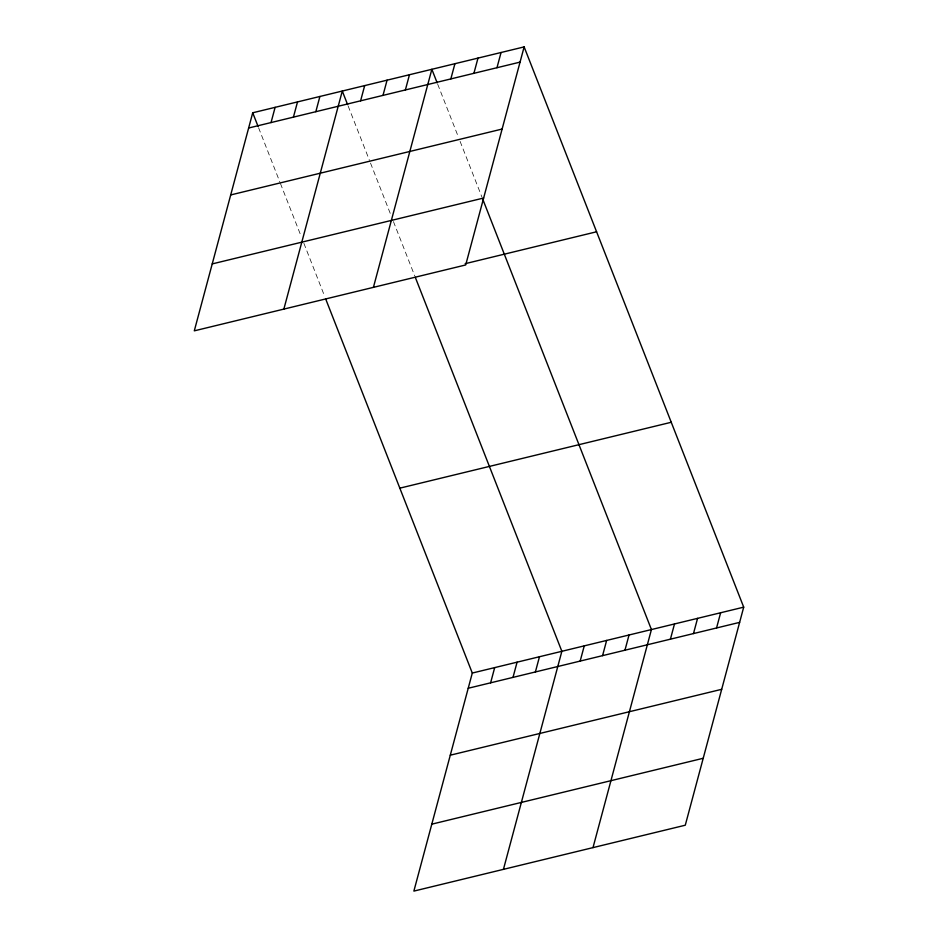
<?xml version="1.0" encoding="UTF-8"?>
<svg xmlns="http://www.w3.org/2000/svg" width="938" height="938" viewBox="0 0 938 938"><rect width="100%" height="100%" fill="white"/><g stroke="black" fill="none" stroke-linecap="round" stroke-linejoin="round"><path stroke-width="0.7" stroke-dasharray="4.69 3.52" d="M437.706 84.256L458.494 137.276M460.089 141.357L481.933 197.086M348.15 105.994L369.455 160.375M370.522 163.095L390.243 213.395M393.432 221.556L414.748 275.924M258.583 127.744L279.899 182.124M280.427 183.473L301.204 236.493M303.877 243.294L324.654 296.314"/><path stroke-width="1.41" d="M252.721 112.783L194.295 330.844L465.705 264.95L524.131 46.9L252.721 112.783L258.056 126.384M271.035 122.573L275.115 107.354M293.43 117.133L297.51 101.914M315.825 111.692L319.893 96.485M283.862 309.094L342.288 91.045L347.611 104.634M360.602 100.823L364.683 85.604M382.997 95.395L387.066 80.176M405.38 89.954L409.46 74.735M373.418 287.356L431.855 69.306L437.178 82.896M450.838 78.921L454.918 63.702M473.913 73.316L477.993 58.097M496.976 67.712L501.056 52.505M325.697 298.999L472.295 673.05L413.869 891.1L685.279 825.217L743.705 607.156L524.131 46.9M490.609 682.829L494.689 667.61M513.004 677.388L517.084 662.169M535.399 671.96L539.467 656.741M503.436 869.362L561.862 651.3L415.264 277.249M580.176 661.079L584.257 645.872M602.571 655.65L606.64 640.431M624.954 650.21L629.035 634.991M593.004 847.612L651.429 629.562L482.46 198.446M670.424 639.177L674.492 623.958M693.487 633.572L697.567 618.365M716.562 627.979L720.63 612.76M248.652 128.002L520.051 62.119M230.713 194.94L502.111 129.057M212.234 263.906L483.633 198.024M465.131 263.695L596.591 231.78M399.834 488.159L671.245 422.276M472.295 673.05L743.705 607.156M468.226 688.258L739.625 622.375M450.287 755.196L721.685 689.313M431.808 824.162L703.207 758.279"/></g></svg>
